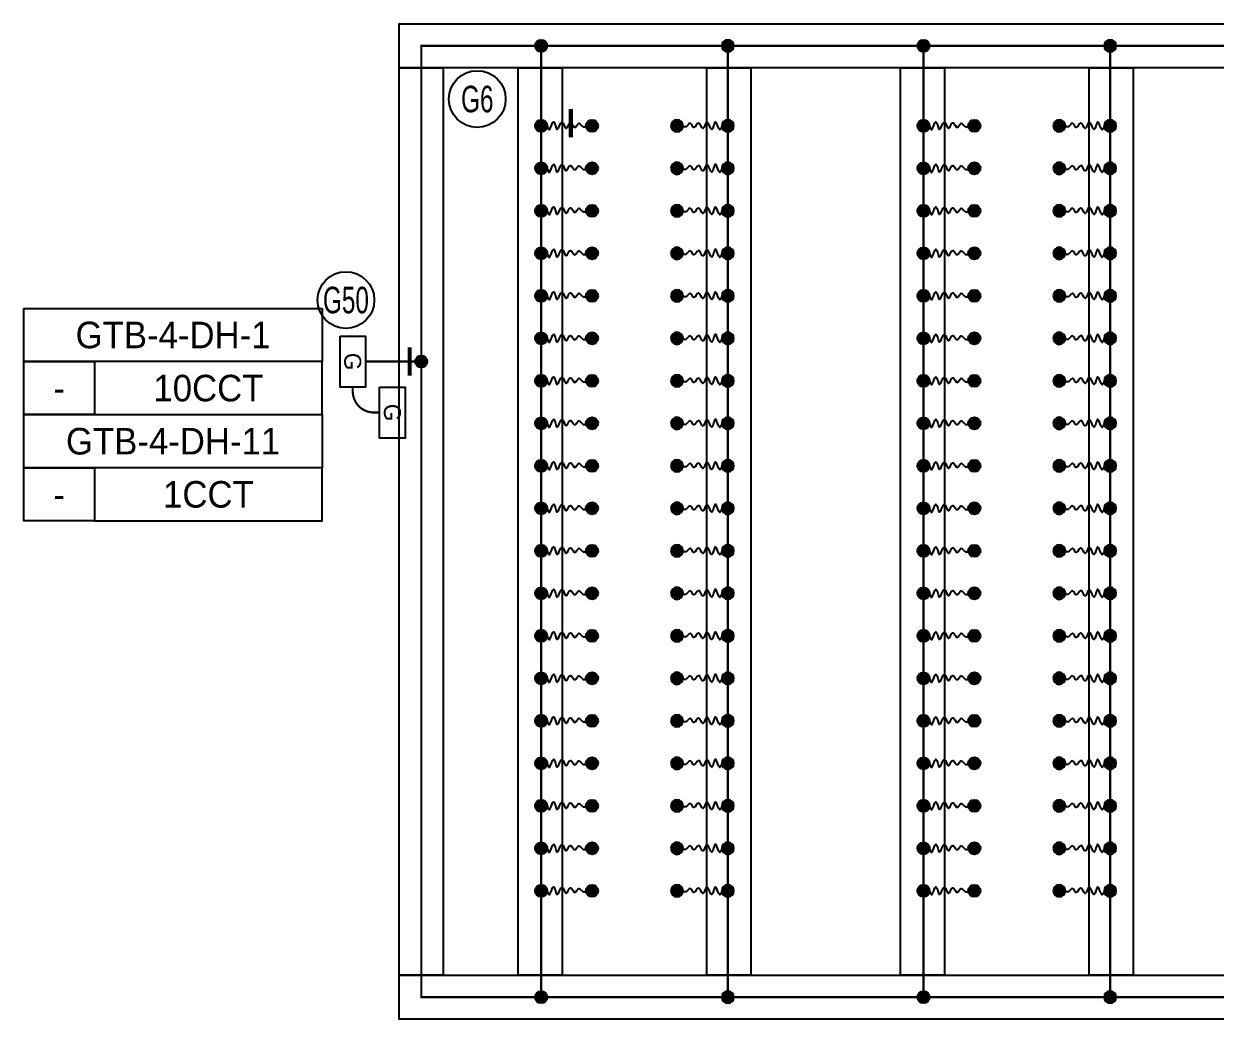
# Model space of a CAD drawing. Header units: millimetres. Extents: x -120884 to 122161, y 4425 to 84147.
# Drawn here: x -105414 to -88586, y 52614 to 66666 of the extents above; entities that cross this region are included whole.
import ezdxf
from ezdxf.enums import TextEntityAlignment as Align

# ---------------------------------------------------------------- set-up
doc = ezdxf.new("R2010")
doc.units = ezdxf.units.MM
doc.header["$LTSCALE"] = 150
doc.linetypes.add('D1', pattern=[3, 1, -1, 1])
for name, color, linetype in [('------99 Grounding_Grounding Terminal Board', 3, 'Continuous'), ('------99 Grounding_Grounding Terminal Board_Capacity', 6, 'Continuous'), ('------99 Grounding_Grounding Terminal Board_T', 2, 'Continuous'), ('-----21 Embeded Wire in Ceiling or Wall_전기', 3, 'Continuous'), ('-----27 Communication Cable Tray', 2, 'Continuous'), ('-----29 Indicator', 1, 'Continuous'), ('-----30 Text', 2, 'Continuous')]:
    doc.layers.add(name, color=color, linetype=linetype)
doc.styles.add('ELEC', font='')
doc.styles.get('ELEC').set_extended_font_data('Dotum')

# ---------------------------------------------------------------- blocks, each defined once
blk = doc.blocks.new('A13')
blk.add_lwpolyline([(-5.759123780535447e-06, -299.9999958128319), (-5.759123780535447e-06, 4.187168087810278e-06), (599.9999942408763, 4.187168087810278e-06), (599.9999942408763, -299.9999958128319)], close=True)
at = {"style": 'ELEC'}
blk.add_text('G', height=200, dxfattribs=at).set_placement((299.9999942408758, -149.9999958128319), align=Align.MIDDLE)
blk = doc.blocks.new('A$C10f95c32')
h = blk.add_hatch(color=0)
edge = h.paths.add_edge_path()
edge.add_arc((64.00719340983778, 64.00719340983778), 64.0071934098378, 720.0000000000341, 1080.000000000034, ccw=False)
at = {"color": 0}
blk.add_circle((64.00719340983778, 64.00719340983778), 64.0071934098378, dxfattribs=at)

msp = doc.modelspace()

# ---------------------------------------------------------------- linework, layer by layer
at = {"layer": '------99 Grounding_Grounding Terminal Board', "color": 1, "elevation": 1.231972526259866e-09}
for points in [[(-101197.6414282749, 62648.43425047414), (-101197.6414282754, 61898.43425047441), (-105413.6099567375, 61898.43425047475), (-105413.6099567375, 62648.43425047484)], [(-105413.6099567375, 61898.43425047475), (-104415.1251538832, 61898.43425047475), (-104415.1251538832, 61148.43425047475), (-105413.6099567375, 61148.43425047475)], [(-101197.6414282749, 61898.4342504751), (-104415.1251538832, 61898.4342504751), (-104415.1251538832, 61148.43425047475), (-101197.6414282749, 61148.43425047475)], [(-101197.6414282749, 61148.43425047475), (-101197.6414282754, 60398.43425047502), (-105413.6099567375, 60398.43425047537), (-105413.6099567375, 61148.43425047545)], [(-105413.6099567375, 60398.43425047537), (-104415.1251538832, 60398.43425047537), (-104415.1251538832, 59648.43425047537), (-105413.6099567375, 59648.43425047537)], [(-101197.6414282749, 60398.43425047572), (-104415.1251538832, 60398.43425047572), (-104415.1251538832, 59648.43425047537), (-101197.6414282749, 59648.43425047537)]]:
    msp.add_lwpolyline(points, close=True, dxfattribs=at)
at = {"layer": '-----21 Embeded Wire in Ceiling or Wall_전기', "linetype": 'D1', "ltscale": 0.5, "const_width": 30, "elevation": 6.03217089559932e-10}
msp.add_lwpolyline([(-99799.64994898603, 52925.34452873934), (-39775.63594410513, 52925.34452873934), (-39775.63594410513, 66354.73008716758), (-99799.64994898603, 66354.73008716758)], close=True, dxfattribs=at)
at = {"layer": '-----21 Embeded Wire in Ceiling or Wall_전기', "linetype": 'D1', "ltscale": 0.5, "const_width": 30}
for points, elevation in [([(-98106.26776992806, 66354.73008716758), (-98106.26776992806, 52925.34452873934)], 6.03217089559932e-10), ([(-95469.0150966635, 66354.73008716758), (-95469.0150966635, 52925.34452873934)], 6.03217089559932e-10), ([(-92706.26776992806, 66354.73008716758), (-92706.26776992806, 52925.34452873934)], 6.03217089559932e-10), ([(-90069.0150966635, 66354.73008716758), (-90069.0150966635, 52925.34452873934)], 6.03217089559932e-10), ([(-100587.6414282749, 61898.43425047406), (-99799.64994898603, 61898.43425047406)], 9.153958745935732e-10)]:
    msp.add_lwpolyline(points, dxfattribs=dict(at, elevation=elevation))
at = {"layer": '-----21 Embeded Wire in Ceiling or Wall_전기', "linetype": 'D1', "ltscale": 0.5, "const_width": 30, "elevation": 3.165766516662928e-10}
msp.add_lwpolyline([(-100767.6414332995, 61538.43425047406), (-100767.6414332995, 61478.43425047406, 0.4142135623730951), (-100467.6414332995, 61178.43425047406), (-100387.6414332995, 61178.43425047406)], format="xyb", dxfattribs=at)
at = {"layer": '-----21 Embeded Wire in Ceiling or Wall_전기'}
for points in [[(-98106.26776992806, 65226.22074930242), (-98052.59383443042, 65285.05277752626), (-97993.45864819406, 65167.56806085177), (-97929.56098314907, 65284.37394351012), (-97878.5815741026, 65173.6794242725), (-97811.288032182, 65280.29908213805), (-97754.18985637321, 65188.62027309102), (-97693.69322519281, 65266.7168299894), (-97626.3996832722, 65204.2390272881), (-97574.06140777629, 65261.28430058493), (-97510.67428458642, 65211.03108199994), (-97427.06660979285, 65240.23208834586), (-97387.64143330508, 65226.22074930242)], [(-95469.0150966635, 65226.22074930242), (-95522.68903216114, 65285.05277752626), (-95581.8242183975, 65167.56806085177), (-95645.72188344249, 65284.37394351012), (-95696.70129248896, 65173.6794242725), (-95763.99483440956, 65280.29908213805), (-95821.09301021835, 65188.62027309102), (-95881.58964139875, 65266.7168299894), (-95948.88318331935, 65204.2390272881), (-96001.22145881527, 65261.28430058493), (-96064.60858200514, 65211.03108199994), (-96148.21625679871, 65240.23208834586), (-96187.64143328648, 65226.22074930242)], [(-92706.26776992806, 65226.22074930242), (-92652.59383443042, 65285.05277752626), (-92593.45864819406, 65167.56806085177), (-92529.56098314907, 65284.37394351012), (-92478.5815741026, 65173.6794242725), (-92411.288032182, 65280.29908213805), (-92354.18985637321, 65188.62027309102), (-92293.69322519281, 65266.7168299894), (-92226.3996832722, 65204.2390272881), (-92174.06140777629, 65261.28430058493), (-92110.67428458642, 65211.03108199994), (-92027.06660979285, 65240.23208834586), (-91987.64143330508, 65226.22074930242)], [(-90069.0150966635, 65226.22074930242), (-90122.68903216114, 65285.05277752626), (-90181.8242183975, 65167.56806085177), (-90245.72188344249, 65284.37394351012), (-90296.70129248896, 65173.6794242725), (-90363.99483440956, 65280.29908213805), (-90421.09301021835, 65188.62027309102), (-90481.58964139875, 65266.7168299894), (-90548.88318331935, 65204.2390272881), (-90601.22145881527, 65261.28430058493), (-90664.60858200514, 65211.03108199994), (-90748.21625679871, 65240.23208834586), (-90787.64143328648, 65226.22074930242)], [(-98106.26776992064, 64626.22074930251), (-98052.593834423, 64685.05277752635), (-97993.45864818664, 64567.56806085186), (-97929.56098314165, 64684.3739435102), (-97878.58157409518, 64573.67942427259), (-97811.28803217458, 64680.29908213814), (-97754.18985636579, 64588.6202730911), (-97693.69322518539, 64666.71682998948), (-97626.39968326478, 64604.23902728819), (-97574.06140776887, 64661.28430058502), (-97510.674284579, 64611.03108200003), (-97427.06660978543, 64640.23208834595), (-97387.64143329766, 64626.22074930251)], [(-95469.01509667092, 64626.22074930251), (-95522.68903216856, 64685.05277752635), (-95581.82421840492, 64567.56806085186), (-95645.7218834499, 64684.3739435102), (-95696.70129249638, 64573.67942427259), (-95763.99483441698, 64680.29908213814), (-95821.09301022577, 64588.6202730911), (-95881.58964140617, 64666.71682998948), (-95948.88318332678, 64604.23902728819), (-96001.22145882269, 64661.28430058502), (-96064.60858201256, 64611.03108200003), (-96148.21625680613, 64640.23208834595), (-96187.6414332939, 64626.22074930251)], [(-92706.26776992064, 64626.22074930251), (-92652.593834423, 64685.05277752635), (-92593.45864818664, 64567.56806085186), (-92529.56098314165, 64684.3739435102), (-92478.58157409518, 64573.67942427259), (-92411.28803217458, 64680.29908213814), (-92354.18985636579, 64588.6202730911), (-92293.69322518539, 64666.71682998948), (-92226.39968326478, 64604.23902728819), (-92174.06140776887, 64661.28430058502), (-92110.674284579, 64611.03108200003), (-92027.06660978543, 64640.23208834595), (-91987.64143329766, 64626.22074930251)], [(-90069.01509667092, 64626.22074930251), (-90122.68903216856, 64685.05277752635), (-90181.82421840492, 64567.56806085186), (-90245.7218834499, 64684.3739435102), (-90296.70129249638, 64573.67942427259), (-90363.99483441698, 64680.29908213814), (-90421.09301022577, 64588.6202730911), (-90481.58964140617, 64666.71682998948), (-90548.88318332678, 64604.23902728819), (-90601.22145882269, 64661.28430058502), (-90664.60858201256, 64611.03108200003), (-90748.21625680613, 64640.23208834595), (-90787.6414332939, 64626.22074930251)], [(-98106.26776991322, 64026.22074930259), (-98052.59383441557, 64085.05277752643), (-97993.45864817922, 63967.56806085195), (-97929.56098313423, 64084.37394351029), (-97878.58157408776, 63973.67942427268), (-97811.28803216715, 64080.29908213823), (-97754.18985635837, 63988.62027309119), (-97693.69322517797, 64066.71682998957), (-97626.39968325736, 64004.23902728828), (-97574.06140776144, 64061.2843005851), (-97510.67428457158, 64011.03108200012), (-97427.066609778, 64040.23208834603), (-97387.64143329023, 64026.22074930259)], [(-95469.01509667834, 64026.22074930259), (-95522.68903217599, 64085.05277752643), (-95581.82421841234, 63967.56806085195), (-95645.72188345733, 64084.37394351029), (-95696.7012925038, 63973.67942427268), (-95763.9948344244, 64080.29908213823), (-95821.09301023319, 63988.62027309119), (-95881.5896414136, 64066.71682998957), (-95948.8831833342, 64004.23902728828), (-96001.22145883011, 64061.2843005851), (-96064.60858201998, 64011.03108200012), (-96148.21625681355, 64040.23208834603), (-96187.64143330132, 64026.22074930259)], [(-92706.26776991322, 64026.22074930259), (-92652.59383441557, 64085.05277752643), (-92593.45864817922, 63967.56806085195), (-92529.56098313423, 64084.37394351029), (-92478.58157408776, 63973.67942427268), (-92411.28803216715, 64080.29908213823), (-92354.18985635837, 63988.62027309119), (-92293.69322517797, 64066.71682998957), (-92226.39968325736, 64004.23902728828), (-92174.06140776144, 64061.2843005851), (-92110.67428457158, 64011.03108200012), (-92027.066609778, 64040.23208834603), (-91987.64143329023, 64026.22074930259)], [(-90069.01509667834, 64026.22074930259), (-90122.68903217599, 64085.05277752643), (-90181.82421841234, 63967.56806085195), (-90245.72188345733, 64084.37394351029), (-90296.7012925038, 63973.67942427268), (-90363.9948344244, 64080.29908213823), (-90421.09301023319, 63988.62027309119), (-90481.5896414136, 64066.71682998957), (-90548.8831833342, 64004.23902728828), (-90601.22145883011, 64061.2843005851), (-90664.60858201998, 64011.03108200012), (-90748.21625681355, 64040.23208834603), (-90787.64143330132, 64026.22074930259)], [(-98106.26776991508, 63426.22074930257), (-98052.59383441744, 63485.05277752641), (-97993.45864818108, 63367.56806085193), (-97929.56098313609, 63484.37394351027), (-97878.58157408962, 63373.67942427265), (-97811.28803216902, 63480.2990821382), (-97754.18985636023, 63388.62027309117), (-97693.69322517983, 63466.71682998955), (-97626.39968325922, 63404.23902728825), (-97574.0614077633, 63461.28430058508), (-97510.67428457344, 63411.0310820001), (-97427.06660977987, 63440.23208834601), (-97387.6414332921, 63426.22074930257)], [(-95469.01509667648, 63426.22074930257), (-95522.68903217412, 63485.05277752641), (-95581.82421841047, 63367.56806085193), (-95645.72188345547, 63484.37394351027), (-95696.70129250194, 63373.67942427265), (-95763.99483442254, 63480.2990821382), (-95821.09301023133, 63388.62027309117), (-95881.58964141173, 63466.71682998955), (-95948.88318333233, 63404.23902728825), (-96001.22145882825, 63461.28430058508), (-96064.60858201812, 63411.0310820001), (-96148.21625681169, 63440.23208834601), (-96187.64143329946, 63426.22074930257)], [(-92706.26776991508, 63426.22074930257), (-92652.59383441744, 63485.05277752641), (-92593.45864818108, 63367.56806085193), (-92529.56098313609, 63484.37394351027), (-92478.58157408962, 63373.67942427265), (-92411.28803216902, 63480.2990821382), (-92354.18985636023, 63388.62027309117), (-92293.69322517983, 63466.71682998955), (-92226.39968325922, 63404.23902728825), (-92174.0614077633, 63461.28430058508), (-92110.67428457344, 63411.0310820001), (-92027.06660977987, 63440.23208834601), (-91987.6414332921, 63426.22074930257)], [(-90069.01509667648, 63426.22074930257), (-90122.68903217412, 63485.05277752641), (-90181.82421841047, 63367.56806085193), (-90245.72188345547, 63484.37394351027), (-90296.70129250194, 63373.67942427265), (-90363.99483442254, 63480.2990821382), (-90421.09301023133, 63388.62027309117), (-90481.58964141173, 63466.71682998955), (-90548.88318333233, 63404.23902728825), (-90601.22145882825, 63461.28430058508), (-90664.60858201812, 63411.0310820001), (-90748.21625681169, 63440.23208834601), (-90787.64143329946, 63426.22074930257)], [(-98106.26776991694, 62826.22074930255), (-98052.5938344193, 62885.05277752639), (-97993.45864818295, 62767.5680608519), (-97929.56098313796, 62884.37394351025), (-97878.58157409148, 62773.67942427263), (-97811.28803217088, 62880.29908213818), (-97754.18985636209, 62788.62027309115), (-97693.69322518169, 62866.71682998953), (-97626.39968326109, 62804.23902728823), (-97574.06140776517, 62861.28430058506), (-97510.6742845753, 62811.03108200007), (-97427.06660978173, 62840.23208834599), (-97387.64143329396, 62826.22074930255)], [(-95469.01509667462, 62826.22074930255), (-95522.68903217226, 62885.05277752639), (-95581.82421840861, 62767.5680608519), (-95645.7218834536, 62884.37394351025), (-95696.70129250007, 62773.67942427263), (-95763.99483442068, 62880.29908213818), (-95821.09301022947, 62788.62027309115), (-95881.58964140987, 62866.71682998953), (-95948.88318333047, 62804.23902728823), (-96001.22145882639, 62861.28430058506), (-96064.60858201626, 62811.03108200007), (-96148.21625680983, 62840.23208834599), (-96187.6414332976, 62826.22074930255)], [(-92706.26776991694, 62826.22074930255), (-92652.5938344193, 62885.05277752639), (-92593.45864818295, 62767.5680608519), (-92529.56098313796, 62884.37394351025), (-92478.58157409148, 62773.67942427263), (-92411.28803217088, 62880.29908213818), (-92354.18985636209, 62788.62027309115), (-92293.69322518169, 62866.71682998953), (-92226.39968326109, 62804.23902728823), (-92174.06140776517, 62861.28430058506), (-92110.6742845753, 62811.03108200007), (-92027.06660978173, 62840.23208834599), (-91987.64143329396, 62826.22074930255)], [(-90069.01509667462, 62826.22074930255), (-90122.68903217226, 62885.05277752639), (-90181.82421840861, 62767.5680608519), (-90245.7218834536, 62884.37394351025), (-90296.70129250007, 62773.67942427263), (-90363.99483442068, 62880.29908213818), (-90421.09301022947, 62788.62027309115), (-90481.58964140987, 62866.71682998953), (-90548.88318333047, 62804.23902728823), (-90601.22145882639, 62861.28430058506), (-90664.60858201626, 62811.03108200007), (-90748.21625680983, 62840.23208834599), (-90787.6414332976, 62826.22074930255)], [(-98106.2677699188, 62226.22074930253), (-98052.59383442116, 62285.05277752637), (-97993.45864818481, 62167.56806085188), (-97929.56098313982, 62284.37394351023), (-97878.58157409335, 62173.67942427261), (-97811.28803217274, 62280.29908213816), (-97754.18985636396, 62188.62027309112), (-97693.69322518355, 62266.71682998951), (-97626.39968326295, 62204.23902728821), (-97574.06140776703, 62261.28430058504), (-97510.67428457717, 62211.03108200005), (-97427.0666097836, 62240.23208834597), (-97387.64143329582, 62226.22074930253)], [(-95469.01509667275, 62226.22074930253), (-95522.6890321704, 62285.05277752637), (-95581.82421840675, 62167.56806085188), (-95645.72188345174, 62284.37394351023), (-95696.70129249821, 62173.67942427261), (-95763.99483441882, 62280.29908213816), (-95821.0930102276, 62188.62027309112), (-95881.589641408, 62266.71682998951), (-95948.88318332861, 62204.23902728821), (-96001.22145882453, 62261.28430058504), (-96064.60858201439, 62211.03108200005), (-96148.21625680797, 62240.23208834597), (-96187.64143329574, 62226.22074930253)], [(-92706.2677699188, 62226.22074930253), (-92652.59383442116, 62285.05277752637), (-92593.45864818481, 62167.56806085188), (-92529.56098313982, 62284.37394351023), (-92478.58157409335, 62173.67942427261), (-92411.28803217274, 62280.29908213816), (-92354.18985636396, 62188.62027309112), (-92293.69322518355, 62266.71682998951), (-92226.39968326295, 62204.23902728821), (-92174.06140776703, 62261.28430058504), (-92110.67428457717, 62211.03108200005), (-92027.0666097836, 62240.23208834597), (-91987.64143329582, 62226.22074930253)], [(-90069.01509667275, 62226.22074930253), (-90122.6890321704, 62285.05277752637), (-90181.82421840675, 62167.56806085188), (-90245.72188345174, 62284.37394351023), (-90296.70129249821, 62173.67942427261), (-90363.99483441882, 62280.29908213816), (-90421.0930102276, 62188.62027309112), (-90481.589641408, 62266.71682998951), (-90548.88318332861, 62204.23902728821), (-90601.22145882453, 62261.28430058504), (-90664.60858201439, 62211.03108200005), (-90748.21625680797, 62240.23208834597), (-90787.64143329574, 62226.22074930253)], [(-98106.26776992067, 61626.22074930251), (-98052.59383442302, 61685.05277752635), (-97993.45864818667, 61567.56806085186), (-97929.56098314168, 61684.3739435102), (-97878.58157409521, 61573.67942427259), (-97811.2880321746, 61680.29908213814), (-97754.18985636582, 61588.6202730911), (-97693.69322518542, 61666.71682998948), (-97626.39968326481, 61604.23902728819), (-97574.0614077689, 61661.28430058502), (-97510.67428457903, 61611.03108200003), (-97427.06660978546, 61640.23208834595), (-97387.64143329769, 61626.22074930251)], [(-95469.01509667089, 61626.22074930251), (-95522.68903216854, 61685.05277752635), (-95581.82421840489, 61567.56806085186), (-95645.72188344988, 61684.3739435102), (-95696.70129249635, 61573.67942427259), (-95763.99483441695, 61680.29908213814), (-95821.09301022574, 61588.6202730911), (-95881.58964140614, 61666.71682998948), (-95948.88318332675, 61604.23902728819), (-96001.22145882266, 61661.28430058502), (-96064.60858201253, 61611.03108200003), (-96148.2162568061, 61640.23208834595), (-96187.64143329387, 61626.22074930251)], [(-92706.26776992067, 61626.22074930251), (-92652.59383442302, 61685.05277752635), (-92593.45864818667, 61567.56806085186), (-92529.56098314168, 61684.3739435102), (-92478.58157409521, 61573.67942427259), (-92411.2880321746, 61680.29908213814), (-92354.18985636582, 61588.6202730911), (-92293.69322518542, 61666.71682998948), (-92226.39968326481, 61604.23902728819), (-92174.0614077689, 61661.28430058502), (-92110.67428457903, 61611.03108200003), (-92027.06660978546, 61640.23208834595), (-91987.64143329769, 61626.22074930251)], [(-90069.01509667089, 61626.22074930251), (-90122.68903216854, 61685.05277752635), (-90181.82421840489, 61567.56806085186), (-90245.72188344988, 61684.3739435102), (-90296.70129249635, 61573.67942427259), (-90363.99483441695, 61680.29908213814), (-90421.09301022574, 61588.6202730911), (-90481.58964140614, 61666.71682998948), (-90548.88318332675, 61604.23902728819), (-90601.22145882266, 61661.28430058502), (-90664.60858201253, 61611.03108200003), (-90748.2162568061, 61640.23208834595), (-90787.64143329387, 61626.22074930251)], [(-98106.26776992067, 61026.22074930251), (-98052.59383442302, 61085.05277752635), (-97993.45864818667, 60967.56806085186), (-97929.56098314168, 61084.3739435102), (-97878.58157409521, 60973.67942427259), (-97811.2880321746, 61080.29908213814), (-97754.18985636582, 60988.6202730911), (-97693.69322518542, 61066.71682998948), (-97626.39968326481, 61004.23902728819), (-97574.0614077689, 61061.28430058502), (-97510.67428457903, 61011.03108200003), (-97427.06660978546, 61040.23208834595), (-97387.64143329769, 61026.22074930251)], [(-95469.01509667089, 61026.22074930251), (-95522.68903216854, 61085.05277752635), (-95581.82421840489, 60967.56806085186), (-95645.72188344988, 61084.3739435102), (-95696.70129249635, 60973.67942427259), (-95763.99483441695, 61080.29908213814), (-95821.09301022574, 60988.6202730911), (-95881.58964140614, 61066.71682998948), (-95948.88318332675, 61004.23902728819), (-96001.22145882266, 61061.28430058502), (-96064.60858201253, 61011.03108200003), (-96148.2162568061, 61040.23208834595), (-96187.64143329387, 61026.22074930251)], [(-92706.26776992067, 61026.22074930251), (-92652.59383442302, 61085.05277752635), (-92593.45864818667, 60967.56806085186), (-92529.56098314168, 61084.3739435102), (-92478.58157409521, 60973.67942427259), (-92411.2880321746, 61080.29908213814), (-92354.18985636582, 60988.6202730911), (-92293.69322518542, 61066.71682998948), (-92226.39968326481, 61004.23902728819), (-92174.0614077689, 61061.28430058502), (-92110.67428457903, 61011.03108200003), (-92027.06660978546, 61040.23208834595), (-91987.64143329769, 61026.22074930251)], [(-90069.01509667089, 61026.22074930251), (-90122.68903216854, 61085.05277752635), (-90181.82421840489, 60967.56806085186), (-90245.72188344988, 61084.3739435102), (-90296.70129249635, 60973.67942427259), (-90363.99483441695, 61080.29908213814), (-90421.09301022574, 60988.6202730911), (-90481.58964140614, 61066.71682998948), (-90548.88318332675, 61004.23902728819), (-90601.22145882266, 61061.28430058502), (-90664.60858201253, 61011.03108200003), (-90748.2162568061, 61040.23208834595), (-90787.64143329387, 61026.22074930251)], [(-98106.26776992067, 60426.22074930251), (-98052.59383442302, 60485.05277752635), (-97993.45864818667, 60367.56806085186), (-97929.56098314168, 60484.3739435102), (-97878.58157409521, 60373.67942427259), (-97811.2880321746, 60480.29908213814), (-97754.18985636582, 60388.6202730911), (-97693.69322518542, 60466.71682998948), (-97626.39968326481, 60404.23902728819), (-97574.0614077689, 60461.28430058502), (-97510.67428457903, 60411.03108200003), (-97427.06660978546, 60440.23208834595), (-97387.64143329769, 60426.22074930251)], [(-95469.01509667089, 60426.22074930251), (-95522.68903216854, 60485.05277752635), (-95581.82421840489, 60367.56806085186), (-95645.72188344988, 60484.3739435102), (-95696.70129249635, 60373.67942427259), (-95763.99483441695, 60480.29908213814), (-95821.09301022574, 60388.6202730911), (-95881.58964140614, 60466.71682998948), (-95948.88318332675, 60404.23902728819), (-96001.22145882266, 60461.28430058502), (-96064.60858201253, 60411.03108200003), (-96148.2162568061, 60440.23208834595), (-96187.64143329387, 60426.22074930251)], [(-92706.26776992067, 60426.22074930251), (-92652.59383442302, 60485.05277752635), (-92593.45864818667, 60367.56806085186), (-92529.56098314168, 60484.3739435102), (-92478.58157409521, 60373.67942427259), (-92411.2880321746, 60480.29908213814), (-92354.18985636582, 60388.6202730911), (-92293.69322518542, 60466.71682998948), (-92226.39968326481, 60404.23902728819), (-92174.0614077689, 60461.28430058502), (-92110.67428457903, 60411.03108200003), (-92027.06660978546, 60440.23208834595), (-91987.64143329769, 60426.22074930251)], [(-90069.01509667089, 60426.22074930251), (-90122.68903216854, 60485.05277752635), (-90181.82421840489, 60367.56806085186), (-90245.72188344988, 60484.3739435102), (-90296.70129249635, 60373.67942427259), (-90363.99483441695, 60480.29908213814), (-90421.09301022574, 60388.6202730911), (-90481.58964140614, 60466.71682998948), (-90548.88318332675, 60404.23902728819), (-90601.22145882266, 60461.28430058502), (-90664.60858201253, 60411.03108200003), (-90748.2162568061, 60440.23208834595), (-90787.64143329387, 60426.22074930251)], [(-98106.26776992067, 59826.22074930251), (-98052.59383442302, 59885.05277752635), (-97993.45864818667, 59767.56806085186), (-97929.56098314168, 59884.3739435102), (-97878.58157409521, 59773.67942427259), (-97811.2880321746, 59880.29908213814), (-97754.18985636582, 59788.6202730911), (-97693.69322518542, 59866.71682998948), (-97626.39968326481, 59804.23902728819), (-97574.0614077689, 59861.28430058502), (-97510.67428457903, 59811.03108200003), (-97427.06660978546, 59840.23208834595), (-97387.64143329769, 59826.22074930251)], [(-95469.01509667089, 59826.22074930251), (-95522.68903216854, 59885.05277752635), (-95581.82421840489, 59767.56806085186), (-95645.72188344988, 59884.3739435102), (-95696.70129249635, 59773.67942427259), (-95763.99483441695, 59880.29908213814), (-95821.09301022574, 59788.6202730911), (-95881.58964140614, 59866.71682998948), (-95948.88318332675, 59804.23902728819), (-96001.22145882266, 59861.28430058502), (-96064.60858201253, 59811.03108200003), (-96148.2162568061, 59840.23208834595), (-96187.64143329387, 59826.22074930251)], [(-92706.26776992067, 59826.22074930251), (-92652.59383442302, 59885.05277752635), (-92593.45864818667, 59767.56806085186), (-92529.56098314168, 59884.3739435102), (-92478.58157409521, 59773.67942427259), (-92411.2880321746, 59880.29908213814), (-92354.18985636582, 59788.6202730911), (-92293.69322518542, 59866.71682998948), (-92226.39968326481, 59804.23902728819), (-92174.0614077689, 59861.28430058502), (-92110.67428457903, 59811.03108200003), (-92027.06660978546, 59840.23208834595), (-91987.64143329769, 59826.22074930251)], [(-90069.01509667089, 59826.22074930251), (-90122.68903216854, 59885.05277752635), (-90181.82421840489, 59767.56806085186), (-90245.72188344988, 59884.3739435102), (-90296.70129249635, 59773.67942427259), (-90363.99483441695, 59880.29908213814), (-90421.09301022574, 59788.6202730911), (-90481.58964140614, 59866.71682998948), (-90548.88318332675, 59804.23902728819), (-90601.22145882266, 59861.28430058502), (-90664.60858201253, 59811.03108200003), (-90748.2162568061, 59840.23208834595), (-90787.64143329387, 59826.22074930251)], [(-98106.26776992067, 59226.22074930251), (-98052.59383442302, 59285.05277752635), (-97993.45864818667, 59167.56806085186), (-97929.56098314168, 59284.3739435102), (-97878.58157409521, 59173.67942427259), (-97811.2880321746, 59280.29908213814), (-97754.18985636582, 59188.6202730911), (-97693.69322518542, 59266.71682998948), (-97626.39968326481, 59204.23902728819), (-97574.0614077689, 59261.28430058502), (-97510.67428457903, 59211.03108200003), (-97427.06660978546, 59240.23208834595), (-97387.64143329769, 59226.22074930251)], [(-95469.01509667089, 59226.22074930251), (-95522.68903216854, 59285.05277752635), (-95581.82421840489, 59167.56806085186), (-95645.72188344988, 59284.3739435102), (-95696.70129249635, 59173.67942427259), (-95763.99483441695, 59280.29908213814), (-95821.09301022574, 59188.6202730911), (-95881.58964140614, 59266.71682998948), (-95948.88318332675, 59204.23902728819), (-96001.22145882266, 59261.28430058502), (-96064.60858201253, 59211.03108200003), (-96148.2162568061, 59240.23208834595), (-96187.64143329387, 59226.22074930251)], [(-92706.26776992064, 59226.22074930251), (-92652.593834423, 59285.05277752635), (-92593.45864818664, 59167.56806085186), (-92529.56098314165, 59284.3739435102), (-92478.58157409518, 59173.67942427259), (-92411.28803217458, 59280.29908213814), (-92354.18985636579, 59188.6202730911), (-92293.69322518539, 59266.71682998948), (-92226.39968326478, 59204.23902728819), (-92174.06140776887, 59261.28430058502), (-92110.674284579, 59211.03108200003), (-92027.06660978543, 59240.23208834595), (-91987.64143329766, 59226.22074930251)], [(-90069.01509667089, 59226.22074930251), (-90122.68903216854, 59285.05277752635), (-90181.82421840489, 59167.56806085186), (-90245.72188344988, 59284.3739435102), (-90296.70129249635, 59173.67942427259), (-90363.99483441695, 59280.29908213814), (-90421.09301022574, 59188.6202730911), (-90481.58964140614, 59266.71682998948), (-90548.88318332675, 59204.23902728819), (-90601.22145882266, 59261.28430058502), (-90664.60858201253, 59211.03108200003), (-90748.2162568061, 59240.23208834595), (-90787.64143329387, 59226.22074930251)], [(-98106.26776992064, 58626.22074930251), (-98052.593834423, 58685.05277752635), (-97993.45864818664, 58567.56806085186), (-97929.56098314165, 58684.3739435102), (-97878.58157409518, 58573.67942427259), (-97811.28803217458, 58680.29908213814), (-97754.18985636579, 58588.6202730911), (-97693.69322518539, 58666.71682998948), (-97626.39968326478, 58604.23902728819), (-97574.06140776887, 58661.28430058502), (-97510.674284579, 58611.03108200003), (-97427.06660978543, 58640.23208834595), (-97387.64143329766, 58626.22074930251)], [(-95469.01509667089, 58626.22074930251), (-95522.68903216854, 58685.05277752635), (-95581.82421840489, 58567.56806085186), (-95645.72188344988, 58684.3739435102), (-95696.70129249635, 58573.67942427259), (-95763.99483441695, 58680.29908213814), (-95821.09301022574, 58588.6202730911), (-95881.58964140614, 58666.71682998948), (-95948.88318332675, 58604.23902728819), (-96001.22145882266, 58661.28430058502), (-96064.60858201253, 58611.03108200003), (-96148.2162568061, 58640.23208834595), (-96187.64143329387, 58626.22074930251)], [(-92706.26776992064, 58626.22074930251), (-92652.593834423, 58685.05277752635), (-92593.45864818664, 58567.56806085186), (-92529.56098314165, 58684.3739435102), (-92478.58157409518, 58573.67942427259), (-92411.28803217458, 58680.29908213814), (-92354.18985636579, 58588.6202730911), (-92293.69322518539, 58666.71682998948), (-92226.39968326478, 58604.23902728819), (-92174.06140776887, 58661.28430058502), (-92110.674284579, 58611.03108200003), (-92027.06660978543, 58640.23208834595), (-91987.64143329766, 58626.22074930251)], [(-90069.01509667089, 58626.22074930251), (-90122.68903216854, 58685.05277752635), (-90181.82421840489, 58567.56806085186), (-90245.72188344988, 58684.3739435102), (-90296.70129249635, 58573.67942427259), (-90363.99483441695, 58680.29908213814), (-90421.09301022574, 58588.6202730911), (-90481.58964140614, 58666.71682998948), (-90548.88318332675, 58604.23902728819), (-90601.22145882266, 58661.28430058502), (-90664.60858201253, 58611.03108200003), (-90748.2162568061, 58640.23208834595), (-90787.64143329387, 58626.22074930251)], [(-98106.26776992064, 58026.22074930251), (-98052.593834423, 58085.05277752635), (-97993.45864818664, 57967.56806085186), (-97929.56098314165, 58084.3739435102), (-97878.58157409518, 57973.67942427259), (-97811.28803217458, 58080.29908213814), (-97754.18985636579, 57988.6202730911), (-97693.69322518539, 58066.71682998948), (-97626.39968326478, 58004.23902728819), (-97574.06140776887, 58061.28430058502), (-97510.674284579, 58011.03108200003), (-97427.06660978543, 58040.23208834595), (-97387.64143329766, 58026.22074930251)], [(-95469.01509667092, 58026.22074930251), (-95522.68903216856, 58085.05277752635), (-95581.82421840492, 57967.56806085186), (-95645.7218834499, 58084.3739435102), (-95696.70129249638, 57973.67942427259), (-95763.99483441698, 58080.29908213814), (-95821.09301022577, 57988.6202730911), (-95881.58964140617, 58066.71682998948), (-95948.88318332678, 58004.23902728819), (-96001.22145882269, 58061.28430058502), (-96064.60858201256, 58011.03108200003), (-96148.21625680613, 58040.23208834595), (-96187.6414332939, 58026.22074930251)], [(-92706.26776992064, 58026.22074930251), (-92652.593834423, 58085.05277752635), (-92593.45864818664, 57967.56806085186), (-92529.56098314165, 58084.3739435102), (-92478.58157409518, 57973.67942427259), (-92411.28803217458, 58080.29908213814), (-92354.18985636579, 57988.6202730911), (-92293.69322518539, 58066.71682998948), (-92226.39968326478, 58004.23902728819), (-92174.06140776887, 58061.28430058502), (-92110.674284579, 58011.03108200003), (-92027.06660978543, 58040.23208834595), (-91987.64143329766, 58026.22074930251)], [(-90069.01509667089, 58026.22074930251), (-90122.68903216854, 58085.05277752635), (-90181.82421840489, 57967.56806085186), (-90245.72188344988, 58084.3739435102), (-90296.70129249635, 57973.67942427259), (-90363.99483441695, 58080.29908213814), (-90421.09301022574, 57988.6202730911), (-90481.58964140614, 58066.71682998948), (-90548.88318332675, 58004.23902728819), (-90601.22145882266, 58061.28430058502), (-90664.60858201253, 58011.03108200003), (-90748.2162568061, 58040.23208834595), (-90787.64143329387, 58026.22074930251)], [(-98106.26776992064, 57426.22074930251), (-98052.593834423, 57485.05277752635), (-97993.45864818664, 57367.56806085186), (-97929.56098314165, 57484.3739435102), (-97878.58157409518, 57373.67942427259), (-97811.28803217458, 57480.29908213814), (-97754.18985636579, 57388.6202730911), (-97693.69322518539, 57466.71682998948), (-97626.39968326478, 57404.23902728819), (-97574.06140776887, 57461.28430058502), (-97510.674284579, 57411.03108200003), (-97427.06660978543, 57440.23208834595), (-97387.64143329766, 57426.22074930251)], [(-95469.01509667092, 57426.22074930251), (-95522.68903216856, 57485.05277752635), (-95581.82421840492, 57367.56806085186), (-95645.7218834499, 57484.3739435102), (-95696.70129249638, 57373.67942427259), (-95763.99483441698, 57480.29908213814), (-95821.09301022577, 57388.6202730911), (-95881.58964140617, 57466.71682998948), (-95948.88318332678, 57404.23902728819), (-96001.22145882269, 57461.28430058502), (-96064.60858201256, 57411.03108200003), (-96148.21625680613, 57440.23208834595), (-96187.6414332939, 57426.22074930251)], [(-92706.26776992064, 57426.22074930251), (-92652.593834423, 57485.05277752635), (-92593.45864818664, 57367.56806085186), (-92529.56098314165, 57484.3739435102), (-92478.58157409518, 57373.67942427259), (-92411.28803217458, 57480.29908213814), (-92354.18985636579, 57388.6202730911), (-92293.69322518539, 57466.71682998948), (-92226.39968326478, 57404.23902728819), (-92174.06140776887, 57461.28430058502), (-92110.674284579, 57411.03108200003), (-92027.06660978543, 57440.23208834595), (-91987.64143329766, 57426.22074930251)], [(-90069.01509667092, 57426.22074930251), (-90122.68903216856, 57485.05277752635), (-90181.82421840492, 57367.56806085186), (-90245.7218834499, 57484.3739435102), (-90296.70129249638, 57373.67942427259), (-90363.99483441698, 57480.29908213814), (-90421.09301022577, 57388.6202730911), (-90481.58964140617, 57466.71682998948), (-90548.88318332678, 57404.23902728819), (-90601.22145882269, 57461.28430058502), (-90664.60858201256, 57411.03108200003), (-90748.21625680613, 57440.23208834595), (-90787.6414332939, 57426.22074930251)], [(-98106.26776992064, 56826.22074930251), (-98052.593834423, 56885.05277752635), (-97993.45864818664, 56767.56806085186), (-97929.56098314165, 56884.3739435102), (-97878.58157409518, 56773.67942427259), (-97811.28803217458, 56880.29908213814), (-97754.18985636579, 56788.6202730911), (-97693.69322518539, 56866.71682998948), (-97626.39968326478, 56804.23902728819), (-97574.06140776887, 56861.28430058502), (-97510.674284579, 56811.03108200003), (-97427.06660978543, 56840.23208834595), (-97387.64143329766, 56826.22074930251)], [(-95469.01509667092, 56826.22074930251), (-95522.68903216856, 56885.05277752635), (-95581.82421840492, 56767.56806085186), (-95645.7218834499, 56884.3739435102), (-95696.70129249638, 56773.67942427259), (-95763.99483441698, 56880.29908213814), (-95821.09301022577, 56788.6202730911), (-95881.58964140617, 56866.71682998948), (-95948.88318332678, 56804.23902728819), (-96001.22145882269, 56861.28430058502), (-96064.60858201256, 56811.03108200003), (-96148.21625680613, 56840.23208834595), (-96187.6414332939, 56826.22074930251)], [(-92706.26776992064, 56826.22074930251), (-92652.593834423, 56885.05277752635), (-92593.45864818664, 56767.56806085186), (-92529.56098314165, 56884.3739435102), (-92478.58157409518, 56773.67942427259), (-92411.28803217458, 56880.29908213814), (-92354.18985636579, 56788.6202730911), (-92293.69322518539, 56866.71682998948), (-92226.39968326478, 56804.23902728819), (-92174.06140776887, 56861.28430058502), (-92110.674284579, 56811.03108200003), (-92027.06660978543, 56840.23208834595), (-91987.64143329766, 56826.22074930251)], [(-90069.01509667092, 56826.22074930251), (-90122.68903216856, 56885.05277752635), (-90181.82421840492, 56767.56806085186), (-90245.7218834499, 56884.3739435102), (-90296.70129249638, 56773.67942427259), (-90363.99483441698, 56880.29908213814), (-90421.09301022577, 56788.6202730911), (-90481.58964140617, 56866.71682998948), (-90548.88318332678, 56804.23902728819), (-90601.22145882269, 56861.28430058502), (-90664.60858201256, 56811.03108200003), (-90748.21625680613, 56840.23208834595), (-90787.6414332939, 56826.22074930251)], [(-98106.26776992064, 56226.22074930251), (-98052.593834423, 56285.05277752635), (-97993.45864818664, 56167.56806085186), (-97929.56098314165, 56284.3739435102), (-97878.58157409518, 56173.67942427259), (-97811.28803217458, 56280.29908213814), (-97754.18985636579, 56188.6202730911), (-97693.69322518539, 56266.71682998948), (-97626.39968326478, 56204.23902728819), (-97574.06140776887, 56261.28430058502), (-97510.674284579, 56211.03108200003), (-97427.06660978543, 56240.23208834595), (-97387.64143329766, 56226.22074930251)], [(-95469.01509667092, 56226.22074930251), (-95522.68903216856, 56285.05277752635), (-95581.82421840492, 56167.56806085186), (-95645.7218834499, 56284.3739435102), (-95696.70129249638, 56173.67942427259), (-95763.99483441698, 56280.29908213814), (-95821.09301022577, 56188.6202730911), (-95881.58964140617, 56266.71682998948), (-95948.88318332678, 56204.23902728819), (-96001.22145882269, 56261.28430058502), (-96064.60858201256, 56211.03108200003), (-96148.21625680613, 56240.23208834595), (-96187.6414332939, 56226.22074930251)], [(-92706.26776992064, 56226.22074930251), (-92652.593834423, 56285.05277752635), (-92593.45864818664, 56167.56806085186), (-92529.56098314165, 56284.3739435102), (-92478.58157409518, 56173.67942427259), (-92411.28803217458, 56280.29908213814), (-92354.18985636579, 56188.6202730911), (-92293.69322518539, 56266.71682998948), (-92226.39968326478, 56204.23902728819), (-92174.06140776887, 56261.28430058502), (-92110.674284579, 56211.03108200003), (-92027.06660978543, 56240.23208834595), (-91987.64143329766, 56226.22074930251)], [(-90069.01509667092, 56226.22074930251), (-90122.68903216856, 56285.05277752635), (-90181.82421840492, 56167.56806085186), (-90245.7218834499, 56284.3739435102), (-90296.70129249638, 56173.67942427259), (-90363.99483441698, 56280.29908213814), (-90421.09301022577, 56188.6202730911), (-90481.58964140617, 56266.71682998948), (-90548.88318332678, 56204.23902728819), (-90601.22145882269, 56261.28430058502), (-90664.60858201256, 56211.03108200003), (-90748.21625680613, 56240.23208834595), (-90787.6414332939, 56226.22074930251)], [(-98106.26776992064, 55626.22074930251), (-98052.593834423, 55685.05277752635), (-97993.45864818664, 55567.56806085186), (-97929.56098314165, 55684.3739435102), (-97878.58157409518, 55573.67942427259), (-97811.28803217458, 55680.29908213814), (-97754.18985636579, 55588.6202730911), (-97693.69322518539, 55666.71682998948), (-97626.39968326478, 55604.23902728819), (-97574.06140776887, 55661.28430058502), (-97510.674284579, 55611.03108200003), (-97427.06660978543, 55640.23208834595), (-97387.64143329766, 55626.22074930251)], [(-95469.01509667092, 55626.22074930251), (-95522.68903216856, 55685.05277752635), (-95581.82421840492, 55567.56806085186), (-95645.7218834499, 55684.3739435102), (-95696.70129249638, 55573.67942427259), (-95763.99483441698, 55680.29908213814), (-95821.09301022577, 55588.6202730911), (-95881.58964140617, 55666.71682998948), (-95948.88318332678, 55604.23902728819), (-96001.22145882269, 55661.28430058502), (-96064.60858201256, 55611.03108200003), (-96148.21625680613, 55640.23208834595), (-96187.6414332939, 55626.22074930251)], [(-92706.26776992064, 55626.22074930251), (-92652.593834423, 55685.05277752635), (-92593.45864818664, 55567.56806085186), (-92529.56098314165, 55684.3739435102), (-92478.58157409518, 55573.67942427259), (-92411.28803217458, 55680.29908213814), (-92354.18985636579, 55588.6202730911), (-92293.69322518539, 55666.71682998948), (-92226.39968326478, 55604.23902728819), (-92174.06140776887, 55661.28430058502), (-92110.674284579, 55611.03108200003), (-92027.06660978543, 55640.23208834595), (-91987.64143329766, 55626.22074930251)], [(-90069.01509667092, 55626.22074930251), (-90122.68903216856, 55685.05277752635), (-90181.82421840492, 55567.56806085186), (-90245.7218834499, 55684.3739435102), (-90296.70129249638, 55573.67942427259), (-90363.99483441698, 55680.29908213814), (-90421.09301022577, 55588.6202730911), (-90481.58964140617, 55666.71682998948), (-90548.88318332678, 55604.23902728819), (-90601.22145882269, 55661.28430058502), (-90664.60858201256, 55611.03108200003), (-90748.21625680613, 55640.23208834595), (-90787.6414332939, 55626.22074930251)], [(-98106.26776992064, 55026.22074930251), (-98052.593834423, 55085.05277752635), (-97993.45864818664, 54967.56806085186), (-97929.56098314165, 55084.3739435102), (-97878.58157409518, 54973.67942427259), (-97811.28803217458, 55080.29908213814), (-97754.18985636579, 54988.6202730911), (-97693.69322518539, 55066.71682998948), (-97626.39968326478, 55004.23902728819), (-97574.06140776887, 55061.28430058502), (-97510.674284579, 55011.03108200003), (-97427.06660978543, 55040.23208834595), (-97387.64143329766, 55026.22074930251)], [(-95469.01509667092, 55026.22074930251), (-95522.68903216856, 55085.05277752635), (-95581.82421840492, 54967.56806085186), (-95645.7218834499, 55084.3739435102), (-95696.70129249638, 54973.67942427259), (-95763.99483441698, 55080.29908213814), (-95821.09301022577, 54988.6202730911), (-95881.58964140617, 55066.71682998948), (-95948.88318332678, 55004.23902728819), (-96001.22145882269, 55061.28430058502), (-96064.60858201256, 55011.03108200003), (-96148.21625680613, 55040.23208834595), (-96187.6414332939, 55026.22074930251)], [(-92706.26776992064, 55026.22074930251), (-92652.593834423, 55085.05277752635), (-92593.45864818664, 54967.56806085186), (-92529.56098314165, 55084.3739435102), (-92478.58157409518, 54973.67942427259), (-92411.28803217458, 55080.29908213814), (-92354.18985636579, 54988.6202730911), (-92293.69322518539, 55066.71682998948), (-92226.39968326478, 55004.23902728819), (-92174.06140776887, 55061.28430058502), (-92110.674284579, 55011.03108200003), (-92027.06660978543, 55040.23208834595), (-91987.64143329766, 55026.22074930251)], [(-90069.01509667092, 55026.22074930251), (-90122.68903216856, 55085.05277752635), (-90181.82421840492, 54967.56806085186), (-90245.7218834499, 55084.3739435102), (-90296.70129249638, 54973.67942427259), (-90363.99483441698, 55080.29908213814), (-90421.09301022577, 54988.6202730911), (-90481.58964140617, 55066.71682998948), (-90548.88318332678, 55004.23902728819), (-90601.22145882269, 55061.28430058502), (-90664.60858201256, 55011.03108200003), (-90748.21625680613, 55040.23208834595), (-90787.6414332939, 55026.22074930251)], [(-98106.26776992064, 54426.22074930251), (-98052.593834423, 54485.05277752635), (-97993.45864818664, 54367.56806085186), (-97929.56098314165, 54484.3739435102), (-97878.58157409518, 54373.67942427259), (-97811.28803217458, 54480.29908213814), (-97754.18985636579, 54388.6202730911), (-97693.69322518539, 54466.71682998948), (-97626.39968326478, 54404.23902728819), (-97574.06140776887, 54461.28430058502), (-97510.674284579, 54411.03108200003), (-97427.06660978543, 54440.23208834595), (-97387.64143329766, 54426.22074930251)], [(-95469.01509667092, 54426.22074930251), (-95522.68903216856, 54485.05277752635), (-95581.82421840492, 54367.56806085186), (-95645.7218834499, 54484.3739435102), (-95696.70129249638, 54373.67942427259), (-95763.99483441698, 54480.29908213814), (-95821.09301022577, 54388.6202730911), (-95881.58964140617, 54466.71682998948), (-95948.88318332678, 54404.23902728819), (-96001.22145882269, 54461.28430058502), (-96064.60858201256, 54411.03108200003), (-96148.21625680613, 54440.23208834595), (-96187.6414332939, 54426.22074930251)], [(-92706.26776992064, 54426.22074930251), (-92652.593834423, 54485.05277752635), (-92593.45864818664, 54367.56806085186), (-92529.56098314165, 54484.3739435102), (-92478.58157409518, 54373.67942427259), (-92411.28803217458, 54480.29908213814), (-92354.18985636579, 54388.6202730911), (-92293.69322518539, 54466.71682998948), (-92226.39968326478, 54404.23902728819), (-92174.06140776887, 54461.28430058502), (-92110.674284579, 54411.03108200003), (-92027.06660978543, 54440.23208834595), (-91987.64143329766, 54426.22074930251)], [(-90069.01509667092, 54426.22074930251), (-90122.68903216856, 54485.05277752635), (-90181.82421840492, 54367.56806085186), (-90245.7218834499, 54484.3739435102), (-90296.70129249638, 54373.67942427259), (-90363.99483441698, 54480.29908213814), (-90421.09301022577, 54388.6202730911), (-90481.58964140617, 54466.71682998948), (-90548.88318332678, 54404.23902728819), (-90601.22145882269, 54461.28430058502), (-90664.60858201256, 54411.03108200003), (-90748.21625680613, 54440.23208834595), (-90787.6414332939, 54426.22074930251)]]:
    msp.add_spline(points, degree=3, dxfattribs=at)
at = {"layer": '-----27 Communication Cable Tray', "color": 9, "elevation": 6.03217089559932e-10}
for points in [[(-39464.68614241926, 66043.78028548164), (-100110.5997506719, 66043.78028548165), (-100110.5997506719, 66665.6798888534), (-39464.68614241926, 66665.67988885338)], [(-100110.5997506719, 66043.78028548165), (-99488.7001473002, 66043.78028548165), (-99488.7001473002, 53236.29433042521), (-100110.5997506719, 53236.29433042521)], [(-98430.97263965322, 66043.78028548165), (-97809.07303628157, 66043.78028548165), (-97809.07303628157, 53236.29433042521), (-98430.97263965322, 53236.29433042521)], [(-95766.21285679282, 66043.78028548165), (-95144.31325342116, 66043.78028548165), (-95144.31325342116, 53236.29433042521), (-95766.21285679282, 53236.29433042521)], [(-93030.97263965322, 66043.78028548165), (-92409.07303628157, 66043.78028548165), (-92409.07303628157, 53236.29433042521), (-93030.97263965322, 53236.29433042521)], [(-90366.21285679282, 66043.78028548165), (-89744.31325342116, 66043.78028548165), (-89744.31325342116, 53236.29433042521), (-90366.21285679282, 53236.29433042521)], [(-39464.68614241926, 52614.39472705346), (-100110.5997506719, 52614.39472705347), (-100110.5997506719, 53236.29433042521), (-39464.68614241926, 53236.2943304252)]]:
    msp.add_lwpolyline(points, close=True, dxfattribs=at)
at = {"layer": '-----29 Indicator'}
for points, elevation in [([(-98608.45786362173, 65604.47016488222, 0, 0, 0), (-97688.26817966878, 65604.47016488222, 0, 0, 0), (-97688.26817966878, 65465.50357143426, 60, 60, 0), (-97688.26817966878, 65065.50357143426, 0, 0, 0)], 6.032170897225624e-10), ([(-100463.6456911418, 62766.43425047406, 0, 0, 0), (-99963.64569114178, 62766.43425047406, 0, 0, 0), (-99963.64569114178, 62098.43425047406, 60, 60, 0), (-99963.64569114178, 61698.43425047406, 0, 0, 0)], 9.153958745935732e-10)]:
    msp.add_lwpolyline(points, format="xyseb", dxfattribs=dict(at, elevation=elevation))
for centre in [(-99008.45786362173, 65604.47016488222), (-100863.6456911418, 62766.43425047406)]:
    msp.add_circle(centre, 400, dxfattribs=at)

# ---------------------------------------------------------------- block references
at = {"layer": '------99 Grounding_Grounding Terminal Board_T', "xscale": 1.2, "yscale": 1.2, "zscale": 1.2, "rotation": 270}
for p in [(-100587.6414332995, 62258.43424356311), (-100027.6414383241, 61538.43424356311)]:
    msp.add_blockref('A13', p, dxfattribs=at)
at = {"layer": '-----21 Embeded Wire in Ceiling or Wall_전기', "yscale": 1.333333333333333, "zscale": 1.333333333333333}
for p, xscale in [((-98191.61069447451, 66269.38716262113), 1.333333333333333), ((-95383.67217211705, 66269.38716262113), -1.333333333333333), ((-92791.61069447451, 66269.38716262113), 1.333333333333333), ((-89983.67217211705, 66269.38716262113), -1.333333333333333), ((-98191.61069447451, 65140.87782475597), 1.333333333333333), ((-97472.98435785153, 65140.87782475597), 1.333333333333333), ((-96102.29850874003, 65140.87782475597), -1.333333333333333), ((-95383.67217211705, 65140.87782475597), -1.333333333333333), ((-92791.61069447451, 65140.87782475597), 1.333333333333333), ((-92072.98435785153, 65140.87782475597), 1.333333333333333), ((-90702.29850874003, 65140.87782475597), -1.333333333333333), ((-89983.67217211705, 65140.87782475597), -1.333333333333333), ((-98191.61069446709, 64540.87782475605), 1.333333333333333), ((-97472.9843578441, 64540.87782475605), 1.333333333333333), ((-96102.29850874745, 64540.87782475605), -1.333333333333333), ((-95383.67217212447, 64540.87782475605), -1.333333333333333), ((-92791.61069446709, 64540.87782475605), 1.333333333333333), ((-92072.9843578441, 64540.87782475605), 1.333333333333333), ((-90702.29850874745, 64540.87782475605), -1.333333333333333), ((-89983.67217212447, 64540.87782475605), -1.333333333333333), ((-98191.61069445967, 63940.87782475614), 1.333333333333333), ((-97472.98435783669, 63940.87782475614), 1.333333333333333), ((-96102.29850875487, 63940.87782475614), -1.333333333333333), ((-95383.67217213189, 63940.87782475614), -1.333333333333333), ((-92791.61069445967, 63940.87782475614), 1.333333333333333), ((-92072.98435783669, 63940.87782475614), 1.333333333333333), ((-90702.29850875487, 63940.87782475614), -1.333333333333333), ((-89983.67217213189, 63940.87782475614), -1.333333333333333), ((-98191.61069446153, 63340.87782475612), 1.333333333333333), ((-97472.98435783855, 63340.87782475612), 1.333333333333333), ((-96102.29850875301, 63340.87782475612), -1.333333333333333), ((-95383.67217213003, 63340.87782475612), -1.333333333333333), ((-92791.61069446153, 63340.87782475612), 1.333333333333333), ((-92072.98435783855, 63340.87782475612), 1.333333333333333), ((-90702.29850875301, 63340.87782475612), -1.333333333333333), ((-89983.67217213003, 63340.87782475612), -1.333333333333333), ((-98191.6106944634, 62740.8778247561), 1.333333333333333), ((-97472.98435784041, 62740.8778247561), 1.333333333333333), ((-96102.29850875115, 62740.8778247561), -1.333333333333333), ((-95383.67217212816, 62740.8778247561), -1.333333333333333), ((-92791.6106944634, 62740.8778247561), 1.333333333333333), ((-92072.98435784041, 62740.8778247561), 1.333333333333333), ((-90702.29850875115, 62740.8778247561), -1.333333333333333), ((-89983.67217212816, 62740.8778247561), -1.333333333333333), ((-98191.61069446526, 62140.87782475608), 1.333333333333333), ((-97472.98435784227, 62140.87782475608), 1.333333333333333), ((-96102.29850874929, 62140.87782475608), -1.333333333333333), ((-95383.6721721263, 62140.87782475608), -1.333333333333333), ((-92791.61069446526, 62140.87782475608), 1.333333333333333), ((-92072.98435784227, 62140.87782475608), 1.333333333333333), ((-90702.29850874929, 62140.87782475608), -1.333333333333333), ((-89983.6721721263, 62140.87782475608), -1.333333333333333), ((-99884.99287353248, 61813.09132592761), 1.333333333333333), ((-98191.61069446712, 61540.87782475605), 1.333333333333333), ((-97472.98435784414, 61540.87782475605), 1.333333333333333), ((-96102.29850874742, 61540.87782475605), -1.333333333333333), ((-95383.67217212444, 61540.87782475605), -1.333333333333333), ((-92791.61069446712, 61540.87782475605), 1.333333333333333), ((-92072.98435784414, 61540.87782475605), 1.333333333333333), ((-90702.29850874742, 61540.87782475605), -1.333333333333333), ((-89983.67217212444, 61540.87782475605), -1.333333333333333), ((-98191.61069446712, 60940.87782475605), 1.333333333333333), ((-97472.98435784414, 60940.87782475605), 1.333333333333333), ((-96102.29850874742, 60940.87782475605), -1.333333333333333), ((-95383.67217212444, 60940.87782475605), -1.333333333333333), ((-92791.61069446712, 60940.87782475605), 1.333333333333333), ((-92072.98435784414, 60940.87782475605), 1.333333333333333), ((-90702.29850874742, 60940.87782475605), -1.333333333333333), ((-89983.67217212444, 60940.87782475605), -1.333333333333333), ((-98191.61069446712, 60340.87782475605), 1.333333333333333), ((-97472.98435784414, 60340.87782475605), 1.333333333333333), ((-96102.29850874742, 60340.87782475605), -1.333333333333333), ((-95383.67217212444, 60340.87782475605), -1.333333333333333), ((-92791.61069446712, 60340.87782475605), 1.333333333333333), ((-92072.98435784414, 60340.87782475605), 1.333333333333333), ((-90702.29850874742, 60340.87782475605), -1.333333333333333), ((-89983.67217212444, 60340.87782475605), -1.333333333333333), ((-98191.61069446712, 59740.87782475605), 1.333333333333333), ((-97472.98435784414, 59740.87782475605), 1.333333333333333), ((-96102.29850874742, 59740.87782475605), -1.333333333333333), ((-95383.67217212444, 59740.87782475605), -1.333333333333333), ((-92791.61069446712, 59740.87782475605), 1.333333333333333), ((-92072.98435784414, 59740.87782475605), 1.333333333333333), ((-90702.29850874742, 59740.87782475605), -1.333333333333333), ((-89983.67217212444, 59740.87782475605), -1.333333333333333), ((-98191.61069446712, 59140.87782475605), 1.333333333333333), ((-97472.98435784414, 59140.87782475605), 1.333333333333333), ((-96102.29850874742, 59140.87782475605), -1.333333333333333), ((-95383.67217212444, 59140.87782475605), -1.333333333333333), ((-92791.61069446709, 59140.87782475605), 1.333333333333333), ((-92072.9843578441, 59140.87782475605), 1.333333333333333), ((-90702.29850874742, 59140.87782475605), -1.333333333333333), ((-89983.67217212444, 59140.87782475605), -1.333333333333333), ((-98191.61069446709, 58540.87782475605), 1.333333333333333), ((-97472.9843578441, 58540.87782475605), 1.333333333333333), ((-96102.29850874742, 58540.87782475605), -1.333333333333333), ((-95383.67217212444, 58540.87782475605), -1.333333333333333), ((-92791.61069446709, 58540.87782475605), 1.333333333333333), ((-92072.9843578441, 58540.87782475605), 1.333333333333333), ((-90702.29850874742, 58540.87782475605), -1.333333333333333), ((-89983.67217212444, 58540.87782475605), -1.333333333333333), ((-98191.61069446709, 57940.87782475605), 1.333333333333333), ((-97472.9843578441, 57940.87782475605), 1.333333333333333), ((-96102.29850874745, 57940.87782475605), -1.333333333333333), ((-95383.67217212447, 57940.87782475605), -1.333333333333333), ((-92791.61069446709, 57940.87782475605), 1.333333333333333), ((-92072.9843578441, 57940.87782475605), 1.333333333333333), ((-90702.29850874742, 57940.87782475605), -1.333333333333333), ((-89983.67217212444, 57940.87782475605), -1.333333333333333), ((-98191.61069446709, 57340.87782475605), 1.333333333333333), ((-97472.9843578441, 57340.87782475605), 1.333333333333333), ((-96102.29850874745, 57340.87782475605), -1.333333333333333), ((-95383.67217212447, 57340.87782475605), -1.333333333333333), ((-92791.61069446709, 57340.87782475605), 1.333333333333333), ((-92072.9843578441, 57340.87782475605), 1.333333333333333), ((-90702.29850874745, 57340.87782475605), -1.333333333333333), ((-89983.67217212447, 57340.87782475605), -1.333333333333333), ((-98191.61069446709, 56740.87782475605), 1.333333333333333), ((-97472.9843578441, 56740.87782475605), 1.333333333333333), ((-96102.29850874745, 56740.87782475605), -1.333333333333333), ((-95383.67217212447, 56740.87782475605), -1.333333333333333), ((-92791.61069446709, 56740.87782475605), 1.333333333333333), ((-92072.9843578441, 56740.87782475605), 1.333333333333333), ((-90702.29850874745, 56740.87782475605), -1.333333333333333), ((-89983.67217212447, 56740.87782475605), -1.333333333333333), ((-98191.61069446709, 56140.87782475605), 1.333333333333333), ((-97472.9843578441, 56140.87782475605), 1.333333333333333), ((-96102.29850874745, 56140.87782475605), -1.333333333333333), ((-95383.67217212447, 56140.87782475605), -1.333333333333333), ((-92791.61069446709, 56140.87782475605), 1.333333333333333), ((-92072.9843578441, 56140.87782475605), 1.333333333333333), ((-90702.29850874745, 56140.87782475605), -1.333333333333333), ((-89983.67217212447, 56140.87782475605), -1.333333333333333), ((-98191.61069446709, 55540.87782475605), 1.333333333333333), ((-97472.9843578441, 55540.87782475605), 1.333333333333333), ((-96102.29850874745, 55540.87782475605), -1.333333333333333), ((-95383.67217212447, 55540.87782475605), -1.333333333333333), ((-92791.61069446709, 55540.87782475605), 1.333333333333333), ((-92072.9843578441, 55540.87782475605), 1.333333333333333), ((-90702.29850874745, 55540.87782475605), -1.333333333333333), ((-89983.67217212447, 55540.87782475605), -1.333333333333333), ((-98191.61069446709, 54940.87782475605), 1.333333333333333), ((-97472.9843578441, 54940.87782475605), 1.333333333333333), ((-96102.29850874745, 54940.87782475605), -1.333333333333333), ((-95383.67217212447, 54940.87782475605), -1.333333333333333), ((-92791.61069446709, 54940.87782475605), 1.333333333333333), ((-92072.9843578441, 54940.87782475605), 1.333333333333333), ((-90702.29850874745, 54940.87782475605), -1.333333333333333), ((-89983.67217212447, 54940.87782475605), -1.333333333333333), ((-98191.61069446709, 54340.87782475605), 1.333333333333333), ((-97472.9843578441, 54340.87782475605), 1.333333333333333), ((-96102.29850874745, 54340.87782475605), -1.333333333333333), ((-95383.67217212447, 54340.87782475605), -1.333333333333333), ((-92791.61069446709, 54340.87782475605), 1.333333333333333), ((-92072.9843578441, 54340.87782475605), 1.333333333333333), ((-90702.29850874745, 54340.87782475605), -1.333333333333333), ((-89983.67217212447, 54340.87782475605), -1.333333333333333), ((-98191.61069448193, 52840.00160419289), 1.333333333333333), ((-95383.67217210963, 52840.00160419289), -1.333333333333333), ((-92791.61069448193, 52840.00160419289), 1.333333333333333), ((-89983.67217210963, 52840.00160419289), -1.333333333333333)]:
    msp.add_blockref('A$C10f95c32', p, dxfattribs=dict(at, xscale=xscale))

# ---------------------------------------------------------------- texts
at = {"layer": '------99 Grounding_Grounding Terminal Board_Capacity', "color": 6, "style": 'ELEC'}
for s, p in [('10CCT', (-102806.3832910791, 61523.43425047493, 1.231972526259866e-09)), ('-', (-104914.3675553103, 61523.43425047475, 1.231972526259866e-09)), ('1CCT', (-102806.3832910791, 60023.43425047554, 1.231972526259866e-09)), ('-', (-104914.3675553103, 60023.43425047537, 1.231972526259866e-09))]:
    msp.add_text(s, height=375, rotation=5.002579958505433e-09, dxfattribs=at).set_placement(p, align=Align.MIDDLE_CENTER)
at = {"layer": '------99 Grounding_Grounding Terminal Board_T', "style": 'ELEC'}
for s, p in [('GTB-4-DH-1', (-103305.6256925062, 62273.43425047462, 1.231972526259866e-09)), ('GTB-4-DH-11', (-103305.6256925062, 60773.43425047523, 1.231972526259866e-09))]:
    msp.add_text(s, height=375, rotation=359.999999994789, dxfattribs=at).set_placement(p, align=Align.MIDDLE_CENTER)
at = {"layer": '-----30 Text', "style": 'ELEC', "width": 0.7}
for s, p in [('G6', (-99008.45786362173, 65604.47016488222)), ('G50', (-100863.6456911418, 62766.43425047406))]:
    msp.add_text(s, height=375, dxfattribs=at).set_placement(p, align=Align.MIDDLE)

doc.saveas('drawing.dxf')
